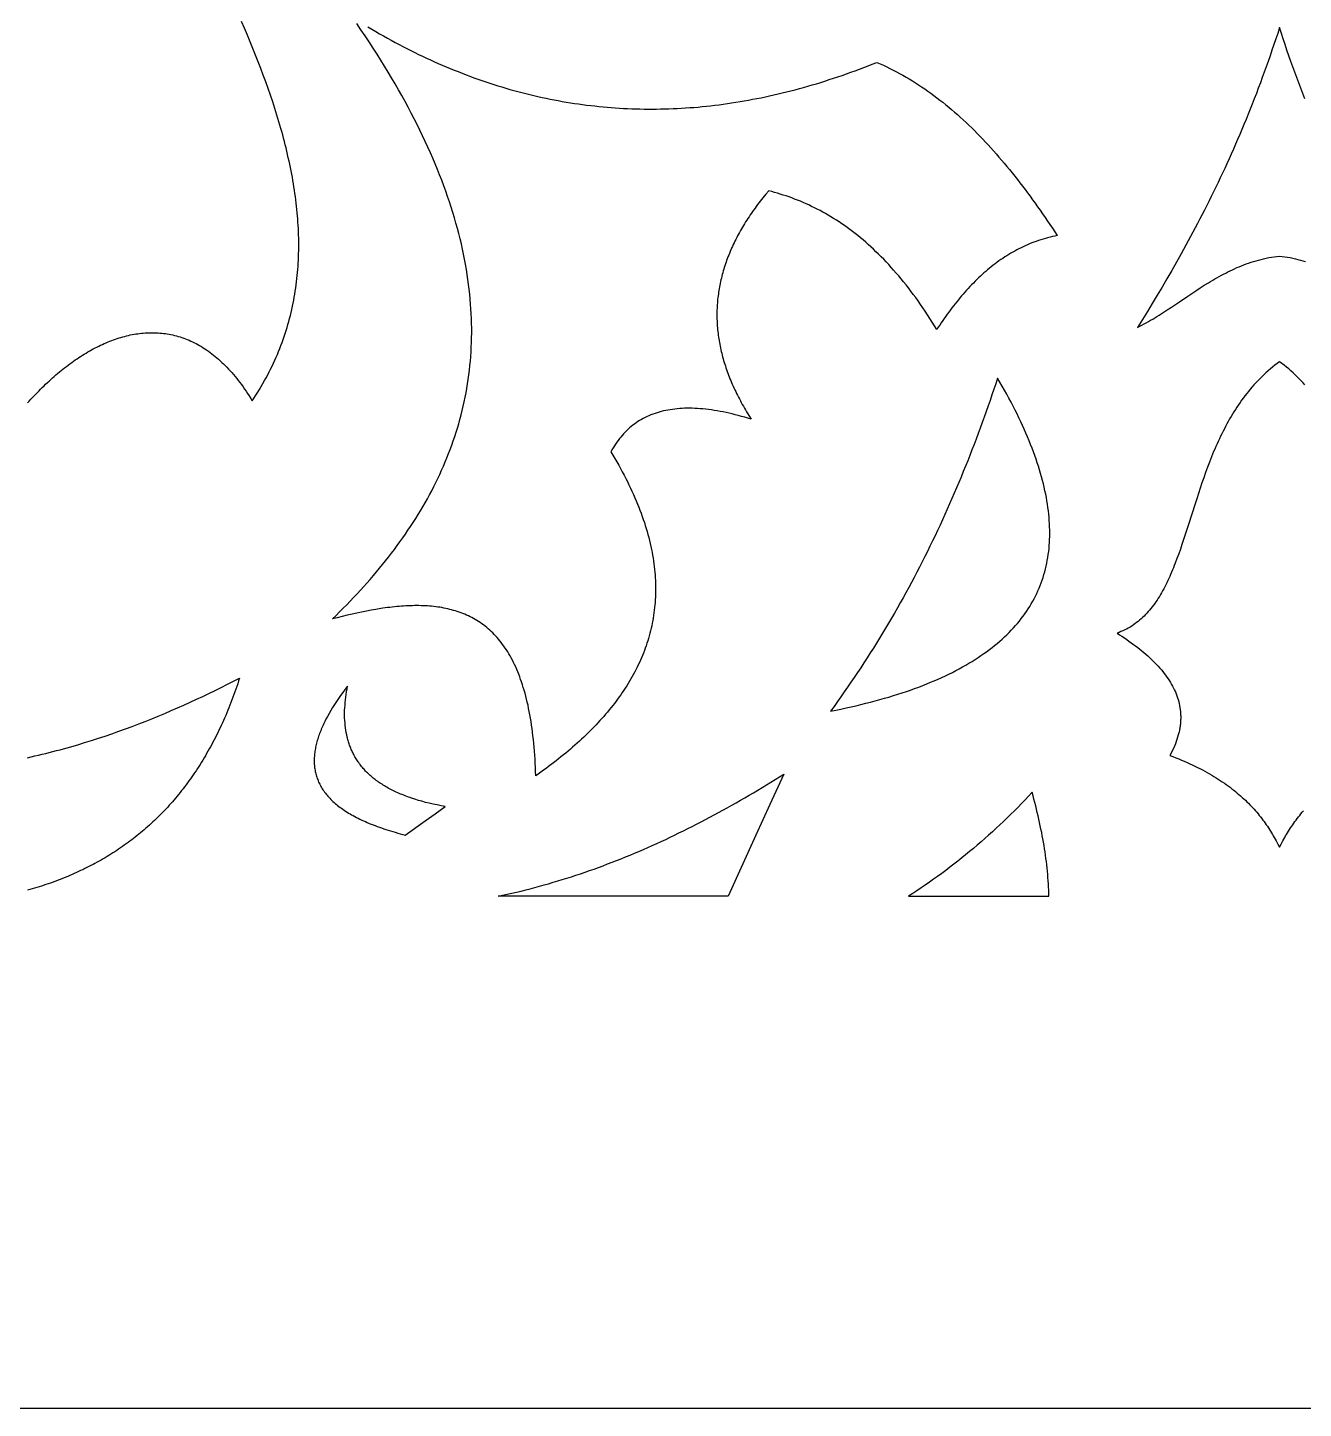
# Model space of a CAD drawing. Extents: x -4113 to -3113, y 1469 to 2469.
# Drawn here: x -3759.7 to -3610.2, y 1469.1 to 1630.8 of the extents above; entities that cross this region are included whole.
import ezdxf

# ---------------------------------------------------------------- set-up
doc = ezdxf.new("R2010")
doc.units = 0
doc.layers.add('PLAN_1', color=18, linetype='CONTINUOUS')

msp = doc.modelspace()

# ---------------------------------------------------------------- linework, layer by layer
at = {"layer": 'PLAN_1'}
for points in [[(-4113.04, 2469.07), (-3113.04, 2469.07), (-3113.04, 1469.07), (-4113.04, 1469.07)], [(-3665.64, 1550.75), (-3665.02, 1550.87), (-3664.42, 1551), (-3663.82, 1551.13), (-3663.23, 1551.26), (-3662.65, 1551.39), (-3662.08, 1551.53), (-3661.51, 1551.67), (-3660.95, 1551.81), (-3660.4, 1551.96), (-3659.86, 1552.11), (-3659.32, 1552.26), (-3658.79, 1552.41), (-3658.27, 1552.57), (-3657.76, 1552.73), (-3657.25, 1552.9), (-3656.75, 1553.06), (-3656.26, 1553.23), (-3655.78, 1553.41), (-3655.3, 1553.58), (-3654.84, 1553.76), (-3654.37, 1553.94), (-3653.92, 1554.13), (-3653.48, 1554.32), (-3653.04, 1554.51), (-3652.61, 1554.7), (-3652.18, 1554.9), (-3651.77, 1555.1), (-3651.36, 1555.3), (-3650.96, 1555.51), (-3650.56, 1555.71), (-3650.18, 1555.93), (-3649.8, 1556.14), (-3649.42, 1556.36), (-3649.06, 1556.58), (-3648.7, 1556.8), (-3648.35, 1557.03), (-3648.01, 1557.26), (-3647.67, 1557.49), (-3647.35, 1557.72), (-3647.03, 1557.96), (-3646.71, 1558.2), (-3646.41, 1558.44), (-3646.11, 1558.69), (-3645.82, 1558.94), (-3645.53, 1559.19), (-3645.25, 1559.45), (-3644.98, 1559.71), (-3644.72, 1559.97), (-3644.46, 1560.23), (-3644.22, 1560.5), (-3643.97, 1560.77), (-3643.74, 1561.04), (-3643.51, 1561.31), (-3643.29, 1561.59), (-3643.08, 1561.87), (-3642.87, 1562.16), (-3642.68, 1562.44), (-3642.48, 1562.73), (-3642.3, 1563.02), (-3642.12, 1563.32), (-3641.95, 1563.62), (-3641.79, 1563.92), (-3641.63, 1564.22), (-3641.48, 1564.53), (-3641.34, 1564.84), (-3641.21, 1565.15), (-3641.08, 1565.46), (-3640.96, 1565.78), (-3640.84, 1566.1), (-3640.73, 1566.42), (-3640.63, 1566.75), (-3640.54, 1567.08), (-3640.45, 1567.41), (-3640.37, 1567.74), (-3640.3, 1568.08), (-3640.24, 1568.42), (-3640.18, 1568.76), (-3640.13, 1569.11), (-3640.08, 1569.45), (-3640.04, 1569.8), (-3640.01, 1570.16), (-3639.99, 1570.51), (-3639.97, 1570.87), (-3639.96, 1571.23), (-3639.95, 1571.6), (-3639.96, 1571.96), (-3639.97, 1572.33), (-3639.98, 1572.71), (-3640.01, 1573.08), (-3640.03, 1573.46), (-3640.07, 1573.84), (-3640.11, 1574.22), (-3640.16, 1574.61), (-3640.22, 1575), (-3640.28, 1575.39), (-3640.35, 1575.78), (-3640.43, 1576.18), (-3640.52, 1576.58), (-3640.61, 1576.98), (-3640.7, 1577.38), (-3640.81, 1577.79), (-3640.92, 1578.2), (-3641.03, 1578.61), (-3641.16, 1579.03), (-3641.28, 1579.44), (-3641.42, 1579.86), (-3641.56, 1580.29), (-3641.71, 1580.71), (-3641.87, 1581.14), (-3642.03, 1581.57), (-3642.2, 1582.01), (-3642.38, 1582.44), (-3642.56, 1582.88), (-3642.75, 1583.32), (-3642.94, 1583.77), (-3643.15, 1584.21), (-3643.35, 1584.66), (-3643.57, 1585.11), (-3643.79, 1585.57), (-3644.02, 1586.02), (-3644.25, 1586.48), (-3644.49, 1586.94), (-3644.74, 1587.41), (-3644.99, 1587.88), (-3645.25, 1588.35), (-3645.52, 1588.82), (-3645.79, 1589.29), (-3646.07, 1589.77), (-3646.28, 1589.11), (-3646.5, 1588.46), (-3646.72, 1587.81), (-3646.94, 1587.16), (-3647.17, 1586.51), (-3647.4, 1585.86), (-3647.63, 1585.21), (-3647.86, 1584.56), (-3648.1, 1583.92), (-3648.33, 1583.27), (-3648.58, 1582.63), (-3648.82, 1581.99), (-3649.07, 1581.35), (-3649.32, 1580.71), (-3649.57, 1580.08), (-3649.82, 1579.44), (-3650.08, 1578.81), (-3650.34, 1578.17), (-3650.6, 1577.54), (-3650.87, 1576.91), (-3651.14, 1576.28), (-3651.41, 1575.66), (-3651.68, 1575.03), (-3651.96, 1574.41), (-3652.24, 1573.79), (-3652.52, 1573.17), (-3652.81, 1572.55), (-3653.1, 1571.93), (-3653.39, 1571.31), (-3653.69, 1570.7), (-3653.99, 1570.08), (-3654.29, 1569.47), (-3654.59, 1568.86), (-3654.9, 1568.25), (-3655.21, 1567.64), (-3655.52, 1567.04), (-3655.84, 1566.43), (-3656.16, 1565.83), (-3656.48, 1565.23), (-3656.81, 1564.63), (-3657.14, 1564.03), (-3657.47, 1563.44), (-3657.81, 1562.84), (-3658.14, 1562.25), (-3658.49, 1561.66), (-3658.83, 1561.07), (-3659.18, 1560.48), (-3659.53, 1559.9), (-3659.89, 1559.31), (-3660.25, 1558.73), (-3660.61, 1558.15), (-3660.98, 1557.57), (-3661.35, 1556.99), (-3661.72, 1556.41), (-3662.09, 1555.84), (-3662.47, 1555.27), (-3662.86, 1554.7), (-3663.24, 1554.13), (-3663.63, 1553.56), (-3664.03, 1553), (-3664.42, 1552.43), (-3664.82, 1551.87), (-3665.23, 1551.31)], [(-3722.22, 1553.67), (-3722.5, 1553.31), (-3722.77, 1552.95), (-3723.03, 1552.59), (-3723.28, 1552.23), (-3723.52, 1551.88), (-3723.75, 1551.52), (-3723.97, 1551.17), (-3724.18, 1550.83), (-3724.38, 1550.48), (-3724.57, 1550.14), (-3724.75, 1549.8), (-3724.84, 1549.63), (-3724.92, 1549.46), (-3725, 1549.29), (-3725.08, 1549.12), (-3725.16, 1548.96), (-3725.23, 1548.79), (-3725.3, 1548.63), (-3725.37, 1548.46), (-3725.44, 1548.3), (-3725.5, 1548.13), (-3725.56, 1547.97), (-3725.61, 1547.81), (-3725.67, 1547.65), (-3725.72, 1547.49), (-3725.77, 1547.33), (-3725.81, 1547.17), (-3725.86, 1547.01), (-3725.89, 1546.85), (-3725.93, 1546.69), (-3725.96, 1546.53), (-3725.99, 1546.38), (-3726.02, 1546.22), (-3726.05, 1546.07), (-3726.07, 1545.92), (-3726.09, 1545.76), (-3726.1, 1545.61), (-3726.11, 1545.46), (-3726.12, 1545.31), (-3726.13, 1545.16), (-3726.13, 1545.01), (-3726.13, 1544.86), (-3726.13, 1544.71), (-3726.12, 1544.56), (-3726.11, 1544.42), (-3726.09, 1544.27), (-3726.08, 1544.13), (-3726.06, 1543.98), (-3726.03, 1543.84), (-3726.01, 1543.7), (-3725.98, 1543.56), (-3725.94, 1543.42), (-3725.9, 1543.28), (-3725.86, 1543.14), (-3725.82, 1543), (-3725.77, 1542.86), (-3725.72, 1542.73), (-3725.67, 1542.59), (-3725.61, 1542.45), (-3725.55, 1542.32), (-3725.48, 1542.19), (-3725.41, 1542.05), (-3725.34, 1541.92), (-3725.26, 1541.79), (-3725.18, 1541.66), (-3725.1, 1541.53), (-3725.01, 1541.41), (-3724.92, 1541.28), (-3724.82, 1541.15), (-3724.73, 1541.03), (-3724.62, 1540.9), (-3724.52, 1540.78), (-3724.41, 1540.66), (-3724.29, 1540.54), (-3724.18, 1540.41), (-3724.05, 1540.29), (-3723.93, 1540.18), (-3723.8, 1540.06), (-3723.66, 1539.94), (-3723.53, 1539.82), (-3723.39, 1539.71), (-3723.24, 1539.6), (-3723.09, 1539.48), (-3722.94, 1539.37), (-3722.78, 1539.26), (-3722.62, 1539.15), (-3722.45, 1539.04), (-3722.28, 1538.93), (-3722.11, 1538.82), (-3721.93, 1538.72), (-3721.75, 1538.61), (-3721.56, 1538.51), (-3721.37, 1538.4), (-3721.17, 1538.3), (-3720.97, 1538.2), (-3720.77, 1538.1), (-3720.56, 1538), (-3720.35, 1537.9), (-3720.13, 1537.81), (-3719.91, 1537.71), (-3719.69, 1537.61), (-3719.46, 1537.52), (-3719.22, 1537.43), (-3718.98, 1537.34), (-3718.74, 1537.24), (-3718.49, 1537.15), (-3718.24, 1537.07), (-3717.98, 1536.98), (-3717.72, 1536.89), (-3717.45, 1536.81), (-3717.18, 1536.72), (-3716.91, 1536.64), (-3716.63, 1536.56), (-3716.34, 1536.47), (-3716.05, 1536.39), (-3715.76, 1536.32), (-3715.46, 1536.24), (-3713.12, 1537.9), (-3711.94, 1538.74), (-3710.77, 1539.58), (-3711.26, 1539.67), (-3711.73, 1539.76), (-3712.19, 1539.86), (-3712.64, 1539.96), (-3713.07, 1540.07), (-3713.5, 1540.19), (-3713.91, 1540.3), (-3714.32, 1540.43), (-3714.71, 1540.55), (-3714.9, 1540.62), (-3715.09, 1540.69), (-3715.28, 1540.76), (-3715.46, 1540.82), (-3715.64, 1540.9), (-3715.82, 1540.97), (-3716, 1541.04), (-3716.17, 1541.11), (-3716.34, 1541.19), (-3716.51, 1541.26), (-3716.67, 1541.34), (-3716.83, 1541.42), (-3716.99, 1541.5), (-3717.15, 1541.58), (-3717.31, 1541.66), (-3717.46, 1541.74), (-3717.61, 1541.83), (-3717.76, 1541.91), (-3717.9, 1542), (-3718.04, 1542.09), (-3718.18, 1542.18), (-3718.32, 1542.26), (-3718.46, 1542.36), (-3718.59, 1542.45), (-3718.72, 1542.54), (-3718.85, 1542.63), (-3718.97, 1542.73), (-3719.09, 1542.82), (-3719.22, 1542.92), (-3719.33, 1543.02), (-3719.45, 1543.12), (-3719.56, 1543.22), (-3719.67, 1543.32), (-3719.78, 1543.42), (-3719.89, 1543.52), (-3719.99, 1543.62), (-3720.1, 1543.73), (-3720.19, 1543.84), (-3720.29, 1543.94), (-3720.39, 1544.05), (-3720.48, 1544.16), (-3720.57, 1544.27), (-3720.66, 1544.38), (-3720.75, 1544.49), (-3720.83, 1544.6), (-3720.91, 1544.72), (-3720.99, 1544.83), (-3721.07, 1544.95), (-3721.14, 1545.06), (-3721.22, 1545.18), (-3721.29, 1545.3), (-3721.36, 1545.42), (-3721.43, 1545.54), (-3721.49, 1545.66), (-3721.55, 1545.78), (-3721.61, 1545.9), (-3721.67, 1546.02), (-3721.73, 1546.15), (-3721.79, 1546.27), (-3721.84, 1546.4), (-3721.89, 1546.53), (-3721.94, 1546.65), (-3721.99, 1546.78), (-3722.03, 1546.91), (-3722.07, 1547.04), (-3722.11, 1547.17), (-3722.15, 1547.3), (-3722.19, 1547.44), (-3722.23, 1547.57), (-3722.26, 1547.7), (-3722.32, 1547.97), (-3722.38, 1548.25), (-3722.42, 1548.53), (-3722.46, 1548.81), (-3722.5, 1549.09), (-3722.52, 1549.38), (-3722.54, 1549.66), (-3722.56, 1549.96), (-3722.56, 1550.25), (-3722.56, 1550.55), (-3722.56, 1550.85), (-3722.54, 1551.15), (-3722.52, 1551.46), (-3722.5, 1551.77), (-3722.47, 1552.08), (-3722.43, 1552.39), (-3722.39, 1552.71), (-3722.34, 1553.03), (-3722.28, 1553.35)], [(-3704.59, 1529.07), (-3704.05, 1529.18), (-3703.51, 1529.3), (-3702.97, 1529.43), (-3702.43, 1529.55), (-3701.89, 1529.68), (-3701.35, 1529.81), (-3700.81, 1529.95), (-3700.27, 1530.09), (-3699.74, 1530.24), (-3699.2, 1530.39), (-3698.67, 1530.54), (-3698.13, 1530.7), (-3697.6, 1530.86), (-3697.06, 1531.02), (-3696.53, 1531.19), (-3696, 1531.36), (-3695.47, 1531.53), (-3694.93, 1531.71), (-3694.4, 1531.89), (-3693.87, 1532.07), (-3693.34, 1532.26), (-3692.82, 1532.45), (-3692.29, 1532.65), (-3691.76, 1532.85), (-3691.23, 1533.05), (-3690.71, 1533.25), (-3690.18, 1533.46), (-3689.66, 1533.68), (-3689.13, 1533.89), (-3688.61, 1534.11), (-3688.08, 1534.33), (-3687.56, 1534.56), (-3687.04, 1534.79), (-3686.52, 1535.02), (-3686, 1535.25), (-3685.48, 1535.49), (-3684.95, 1535.73), (-3684.44, 1535.98), (-3683.92, 1536.23), (-3683.4, 1536.48), (-3682.88, 1536.73), (-3682.36, 1536.99), (-3681.84, 1537.25), (-3681.33, 1537.51), (-3680.81, 1537.78), (-3680.3, 1538.05), (-3679.78, 1538.32), (-3679.27, 1538.6), (-3678.75, 1538.87), (-3678.24, 1539.16), (-3677.73, 1539.44), (-3677.21, 1539.73), (-3676.7, 1540.02), (-3676.19, 1540.31), (-3675.68, 1540.61), (-3675.17, 1540.9), (-3674.66, 1541.2), (-3674.15, 1541.51), (-3673.64, 1541.82), (-3673.13, 1542.13), (-3672.62, 1542.44), (-3672.11, 1542.75), (-3671.61, 1543.07), (-3671.1, 1543.39), (-3672.74, 1539.81), (-3674.37, 1536.24), (-3677.64, 1529.07)], [(-3640.05, 1529.07), (-3640.06, 1529.43), (-3640.07, 1529.8), (-3640.09, 1530.16), (-3640.11, 1530.53), (-3640.14, 1530.89), (-3640.16, 1531.26), (-3640.19, 1531.63), (-3640.23, 1532), (-3640.27, 1532.38), (-3640.31, 1532.75), (-3640.35, 1533.13), (-3640.4, 1533.5), (-3640.45, 1533.88), (-3640.51, 1534.26), (-3640.56, 1534.64), (-3640.62, 1535.02), (-3640.69, 1535.4), (-3640.76, 1535.78), (-3640.83, 1536.16), (-3640.9, 1536.55), (-3640.98, 1536.94), (-3641.06, 1537.32), (-3641.14, 1537.71), (-3641.23, 1538.1), (-3641.32, 1538.49), (-3641.41, 1538.88), (-3641.5, 1539.27), (-3641.6, 1539.67), (-3641.7, 1540.06), (-3641.8, 1540.46), (-3641.91, 1540.85), (-3642.02, 1541.25), (-3642.43, 1540.81), (-3642.84, 1540.37), (-3643.25, 1539.94), (-3643.67, 1539.52), (-3644.09, 1539.09), (-3644.52, 1538.67), (-3644.94, 1538.25), (-3645.37, 1537.84), (-3645.8, 1537.43), (-3646.24, 1537.03), (-3646.68, 1536.63), (-3647.12, 1536.23), (-3647.56, 1535.83), (-3648, 1535.44), (-3648.45, 1535.06), (-3648.9, 1534.68), (-3649.36, 1534.3), (-3649.81, 1533.92), (-3650.27, 1533.55), (-3650.74, 1533.18), (-3651.2, 1532.82), (-3651.67, 1532.46), (-3652.14, 1532.1), (-3652.61, 1531.75), (-3653.09, 1531.4), (-3653.57, 1531.06), (-3654.05, 1530.72), (-3654.53, 1530.38), (-3655.02, 1530.05), (-3655.51, 1529.72), (-3656, 1529.39), (-3656.5, 1529.07)]]:
    msp.add_lwpolyline(points, close=True, dxfattribs=at)
for points in [[(-3759.7, 1586.87), (-3759.52, 1587.08), (-3759.33, 1587.29), (-3759.14, 1587.49), (-3758.95, 1587.7), (-3758.76, 1587.9), (-3758.56, 1588.1), (-3758.37, 1588.29), (-3758.18, 1588.49), (-3757.98, 1588.68), (-3757.78, 1588.87), (-3757.59, 1589.06), (-3757.39, 1589.25), (-3757.19, 1589.43), (-3756.99, 1589.61), (-3756.79, 1589.79), (-3756.59, 1589.97), (-3756.39, 1590.15), (-3756.19, 1590.32), (-3755.98, 1590.49), (-3755.78, 1590.65), (-3755.57, 1590.82), (-3755.37, 1590.98), (-3755.16, 1591.14), (-3754.96, 1591.3), (-3754.75, 1591.45), (-3754.54, 1591.6), (-3754.33, 1591.75), (-3754.12, 1591.9), (-3753.91, 1592.04), (-3753.7, 1592.18), (-3753.49, 1592.31), (-3753.28, 1592.45), (-3753.07, 1592.58), (-3752.86, 1592.71), (-3752.65, 1592.83), (-3752.43, 1592.96), (-3752.22, 1593.08), (-3752.01, 1593.19), (-3751.79, 1593.3), (-3751.58, 1593.41), (-3751.36, 1593.52), (-3751.15, 1593.62), (-3750.93, 1593.72), (-3750.72, 1593.82), (-3750.5, 1593.91), (-3750.28, 1594), (-3750.07, 1594.09), (-3749.85, 1594.17), (-3749.63, 1594.25), (-3749.42, 1594.33), (-3749.2, 1594.4), (-3748.98, 1594.47), (-3748.77, 1594.54), (-3748.55, 1594.6), (-3748.33, 1594.66), (-3748.11, 1594.72), (-3747.89, 1594.77), (-3747.68, 1594.82), (-3747.46, 1594.86), (-3747.24, 1594.9), (-3747.02, 1594.94), (-3746.81, 1594.97), (-3746.59, 1595), (-3746.37, 1595.02), (-3746.15, 1595.04), (-3745.94, 1595.06), (-3745.72, 1595.07), (-3745.5, 1595.08), (-3745.28, 1595.09), (-3745.07, 1595.09), (-3744.85, 1595.08), (-3744.63, 1595.08), (-3744.42, 1595.07), (-3744.2, 1595.05), (-3743.99, 1595.03), (-3743.77, 1595.01), (-3743.56, 1594.98), (-3743.34, 1594.94), (-3743.13, 1594.91), (-3742.91, 1594.87), (-3742.7, 1594.82), (-3742.48, 1594.77), (-3742.27, 1594.71), (-3742.06, 1594.65), (-3741.85, 1594.59), (-3741.64, 1594.52), (-3741.42, 1594.45), (-3741.21, 1594.37), (-3741, 1594.29), (-3740.79, 1594.2), (-3740.58, 1594.11), (-3740.38, 1594.01), (-3740.17, 1593.91), (-3739.96, 1593.81), (-3739.75, 1593.69), (-3739.55, 1593.58), (-3739.34, 1593.46), (-3739.14, 1593.33), (-3738.93, 1593.2), (-3738.73, 1593.07), (-3738.53, 1592.92), (-3738.33, 1592.78), (-3738.13, 1592.63), (-3737.93, 1592.47), (-3737.73, 1592.31), (-3737.53, 1592.14), (-3737.33, 1591.97), (-3737.13, 1591.8), (-3736.94, 1591.61), (-3736.74, 1591.43), (-3736.55, 1591.23), (-3736.35, 1591.04), (-3736.16, 1590.83), (-3735.97, 1590.62), (-3735.78, 1590.41), (-3735.59, 1590.19), (-3735.4, 1589.96), (-3735.21, 1589.73), (-3735.03, 1589.5), (-3734.84, 1589.25), (-3734.66, 1589.01), (-3734.47, 1588.75), (-3734.29, 1588.49), (-3734.11, 1588.23), (-3733.93, 1587.96), (-3733.75, 1587.68), (-3733.57, 1587.4), (-3733.4, 1587.11), (-3733.17, 1587.44), (-3732.96, 1587.78), (-3732.75, 1588.12), (-3732.54, 1588.45), (-3732.34, 1588.79), (-3732.14, 1589.13), (-3731.95, 1589.47), (-3731.76, 1589.81), (-3731.58, 1590.15), (-3731.4, 1590.49), (-3731.23, 1590.83), (-3731.06, 1591.17), (-3730.9, 1591.52), (-3730.74, 1591.86), (-3730.59, 1592.21), (-3730.44, 1592.55), (-3730.3, 1592.9), (-3730.16, 1593.25), (-3730.02, 1593.59), (-3729.89, 1593.94), (-3729.76, 1594.29), (-3729.64, 1594.64), (-3729.53, 1594.99), (-3729.41, 1595.34), (-3729.31, 1595.7), (-3729.2, 1596.05), (-3729.1, 1596.4), (-3729.01, 1596.76), (-3728.92, 1597.11), (-3728.83, 1597.47), (-3728.75, 1597.82), (-3728.67, 1598.18), (-3728.59, 1598.54), (-3728.52, 1598.89), (-3728.46, 1599.25), (-3728.4, 1599.61), (-3728.34, 1599.97), (-3728.29, 1600.33), (-3728.24, 1600.69), (-3728.19, 1601.05), (-3728.15, 1601.42), (-3728.11, 1601.78), (-3728.08, 1602.14), (-3728.05, 1602.51), (-3728.02, 1602.87), (-3728, 1603.24), (-3727.98, 1603.6), (-3727.96, 1603.97), (-3727.95, 1604.34), (-3727.94, 1604.7), (-3727.94, 1605.07), (-3727.94, 1605.44), (-3727.94, 1605.81), (-3727.94, 1606.18), (-3727.95, 1606.55), (-3727.97, 1606.92), (-3727.98, 1607.29), (-3728, 1607.66), (-3728.03, 1608.03), (-3728.05, 1608.41), (-3728.08, 1608.78), (-3728.12, 1609.15), (-3728.15, 1609.53), (-3728.19, 1609.9), (-3728.24, 1610.28), (-3728.28, 1610.65), (-3728.33, 1611.03), (-3728.38, 1611.41), (-3728.44, 1611.78), (-3728.5, 1612.16), (-3728.56, 1612.54), (-3728.62, 1612.92), (-3728.69, 1613.3), (-3728.76, 1613.68), (-3728.84, 1614.06), (-3728.91, 1614.44), (-3728.99, 1614.82), (-3729.07, 1615.2), (-3729.16, 1615.58), (-3729.24, 1615.96), (-3729.33, 1616.34), (-3729.43, 1616.73), (-3729.52, 1617.11), (-3729.62, 1617.49), (-3729.72, 1617.88), (-3729.82, 1618.26), (-3729.93, 1618.65), (-3730.04, 1619.03), (-3730.15, 1619.42), (-3730.26, 1619.81), (-3730.38, 1620.19), (-3730.5, 1620.58), (-3730.62, 1620.97), (-3730.74, 1621.35), (-3730.86, 1621.74), (-3730.99, 1622.13), (-3731.25, 1622.91), (-3731.52, 1623.69), (-3731.8, 1624.47), (-3732.09, 1625.25), (-3732.38, 1626.03), (-3732.68, 1626.81), (-3732.99, 1627.6), (-3733.31, 1628.38), (-3733.63, 1629.17), (-3733.96, 1629.96), (-3734.3, 1630.75), (-3734.64, 1631.54)], [(-3719.83, 1630.91), (-3719.38, 1630.64), (-3718.92, 1630.37), (-3718.47, 1630.11), (-3718.01, 1629.85), (-3717.56, 1629.6), (-3717.1, 1629.35), (-3716.64, 1629.1), (-3716.18, 1628.86), (-3715.73, 1628.62), (-3715.27, 1628.38), (-3714.81, 1628.15), (-3714.35, 1627.92), (-3713.89, 1627.7), (-3713.43, 1627.48), (-3712.97, 1627.26), (-3712.51, 1627.05), (-3712.05, 1626.84), (-3711.59, 1626.63), (-3711.12, 1626.43), (-3710.66, 1626.24), (-3710.2, 1626.04), (-3709.74, 1625.85), (-3709.27, 1625.67), (-3708.81, 1625.49), (-3708.34, 1625.31), (-3707.88, 1625.13), (-3707.41, 1624.96), (-3706.95, 1624.8), (-3706.48, 1624.63), (-3706.01, 1624.48), (-3705.55, 1624.32), (-3705.08, 1624.17), (-3704.61, 1624.02), (-3704.14, 1623.88), (-3703.67, 1623.74), (-3703.2, 1623.6), (-3702.73, 1623.47), (-3702.26, 1623.35), (-3701.79, 1623.22), (-3701.32, 1623.1), (-3700.85, 1622.99), (-3700.38, 1622.87), (-3699.91, 1622.76), (-3699.43, 1622.66), (-3698.96, 1622.56), (-3698.49, 1622.46), (-3698.01, 1622.37), (-3697.54, 1622.28), (-3697.06, 1622.19), (-3696.59, 1622.11), (-3696.11, 1622.03), (-3695.64, 1621.96), (-3695.16, 1621.89), (-3694.68, 1621.82), (-3694.21, 1621.76), (-3693.73, 1621.7), (-3693.25, 1621.65), (-3692.77, 1621.6), (-3692.29, 1621.55), (-3691.81, 1621.51), (-3691.33, 1621.47), (-3690.85, 1621.43), (-3690.37, 1621.4), (-3689.89, 1621.37), (-3689.41, 1621.35), (-3688.93, 1621.33), (-3688.44, 1621.31), (-3687.96, 1621.3), (-3687.48, 1621.29), (-3686.99, 1621.29), (-3686.51, 1621.29), (-3686.02, 1621.29), (-3685.54, 1621.3), (-3685.05, 1621.31), (-3684.57, 1621.32), (-3684.08, 1621.34), (-3683.59, 1621.37), (-3683.11, 1621.39), (-3682.62, 1621.42), (-3682.13, 1621.46), (-3681.64, 1621.49), (-3681.15, 1621.53), (-3680.67, 1621.58), (-3680.18, 1621.63), (-3679.68, 1621.68), (-3679.19, 1621.74), (-3678.7, 1621.8), (-3678.21, 1621.87), (-3677.72, 1621.93), (-3677.23, 1622.01), (-3676.73, 1622.08), (-3676.24, 1622.16), (-3675.75, 1622.25), (-3675.25, 1622.34), (-3674.76, 1622.43), (-3674.26, 1622.52), (-3673.77, 1622.62), (-3673.27, 1622.72), (-3672.78, 1622.83), (-3672.28, 1622.94), (-3671.78, 1623.06), (-3671.29, 1623.18), (-3670.79, 1623.3), (-3670.29, 1623.43), (-3669.79, 1623.56), (-3669.29, 1623.69), (-3668.79, 1623.83), (-3668.29, 1623.97), (-3667.79, 1624.11), (-3667.29, 1624.26), (-3666.79, 1624.42), (-3666.29, 1624.57), (-3665.78, 1624.74), (-3665.28, 1624.9), (-3664.78, 1625.07), (-3664.27, 1625.24), (-3663.77, 1625.42), (-3663.27, 1625.6), (-3662.76, 1625.78), (-3662.26, 1625.97), (-3661.75, 1626.16), (-3661.24, 1626.36), (-3660.74, 1626.56), (-3660.23, 1626.76), (-3659.84, 1626.59), (-3659.45, 1626.42), (-3659.06, 1626.24), (-3658.68, 1626.05), (-3658.3, 1625.86), (-3657.92, 1625.66), (-3657.54, 1625.46), (-3657.16, 1625.25), (-3656.79, 1625.04), (-3656.42, 1624.82), (-3656.05, 1624.6), (-3655.68, 1624.37), (-3655.32, 1624.13), (-3654.96, 1623.9), (-3654.6, 1623.65), (-3654.24, 1623.4), (-3653.88, 1623.15), (-3653.53, 1622.89), (-3653.18, 1622.62), (-3652.83, 1622.35), (-3652.48, 1622.08), (-3652.13, 1621.8), (-3651.79, 1621.52), (-3651.45, 1621.23), (-3651.11, 1620.94), (-3650.77, 1620.64), (-3650.43, 1620.34), (-3650.1, 1620.03), (-3649.76, 1619.72), (-3649.43, 1619.4), (-3649.1, 1619.09), (-3648.78, 1618.76), (-3648.45, 1618.43), (-3648.13, 1618.1), (-3647.8, 1617.77), (-3647.48, 1617.43), (-3647.16, 1617.08), (-3646.85, 1616.73), (-3646.53, 1616.38), (-3646.22, 1616.03), (-3645.9, 1615.67), (-3645.59, 1615.3), (-3645.28, 1614.94), (-3644.97, 1614.56), (-3644.67, 1614.19), (-3644.36, 1613.81), (-3644.06, 1613.43), (-3643.75, 1613.05), (-3643.45, 1612.66), (-3643.15, 1612.27), (-3642.85, 1611.87), (-3642.56, 1611.47), (-3642.26, 1611.07), (-3641.97, 1610.67), (-3641.67, 1610.26), (-3641.38, 1609.85), (-3641.09, 1609.43), (-3640.8, 1609.02), (-3640.51, 1608.6), (-3640.22, 1608.17), (-3639.94, 1607.75), (-3639.65, 1607.32), (-3639.37, 1606.89), (-3639.09, 1606.46), (-3639.37, 1606.4), (-3639.65, 1606.34), (-3639.92, 1606.28), (-3640.2, 1606.21), (-3640.47, 1606.13), (-3640.74, 1606.05), (-3641.01, 1605.97), (-3641.27, 1605.88), (-3641.53, 1605.79), (-3641.8, 1605.7), (-3642.05, 1605.6), (-3642.31, 1605.5), (-3642.56, 1605.39), (-3642.82, 1605.28), (-3643.07, 1605.16), (-3643.32, 1605.04), (-3643.56, 1604.92), (-3643.81, 1604.79), (-3644.05, 1604.66), (-3644.29, 1604.53), (-3644.53, 1604.39), (-3644.76, 1604.25), (-3645, 1604.1), (-3645.23, 1603.96), (-3645.46, 1603.8), (-3645.69, 1603.65), (-3645.91, 1603.49), (-3646.14, 1603.32), (-3646.36, 1603.16), (-3646.58, 1602.99), (-3646.8, 1602.81), (-3647.02, 1602.64), (-3647.24, 1602.46), (-3647.45, 1602.27), (-3647.66, 1602.09), (-3647.87, 1601.9), (-3648.08, 1601.71), (-3648.29, 1601.51), (-3648.5, 1601.31), (-3648.7, 1601.11), (-3648.9, 1600.91), (-3649.11, 1600.7), (-3649.31, 1600.49), (-3649.5, 1600.27), (-3649.7, 1600.06), (-3649.9, 1599.84), (-3650.09, 1599.62), (-3650.28, 1599.39), (-3650.47, 1599.16), (-3650.66, 1598.94), (-3650.85, 1598.7), (-3651.04, 1598.47), (-3651.23, 1598.23), (-3651.41, 1597.99), (-3651.59, 1597.75), (-3651.78, 1597.5), (-3651.96, 1597.26), (-3652.14, 1597.01), (-3652.31, 1596.75), (-3652.49, 1596.5), (-3652.67, 1596.24), (-3652.84, 1595.99), (-3653.02, 1595.72), (-3653.19, 1595.46), (-3653.46, 1595.9), (-3653.73, 1596.34), (-3654, 1596.77), (-3654.27, 1597.19), (-3654.55, 1597.6), (-3654.82, 1598.01), (-3655.1, 1598.41), (-3655.38, 1598.81), (-3655.66, 1599.2), (-3655.94, 1599.58), (-3656.22, 1599.96), (-3656.51, 1600.33), (-3656.79, 1600.69), (-3657.08, 1601.05), (-3657.37, 1601.4), (-3657.65, 1601.75), (-3657.94, 1602.08), (-3658.24, 1602.42), (-3658.53, 1602.74), (-3658.82, 1603.07), (-3659.12, 1603.38), (-3659.41, 1603.69), (-3659.71, 1603.99), (-3660.01, 1604.29), (-3660.31, 1604.58), (-3660.61, 1604.87), (-3660.91, 1605.15), (-3661.22, 1605.42), (-3661.52, 1605.69), (-3661.83, 1605.95), (-3662.13, 1606.21), (-3662.44, 1606.46), (-3662.75, 1606.7), (-3663.06, 1606.94), (-3663.37, 1607.18), (-3663.69, 1607.41), (-3664, 1607.63), (-3664.32, 1607.85), (-3664.63, 1608.06), (-3664.95, 1608.27), (-3665.27, 1608.47), (-3665.59, 1608.66), (-3665.91, 1608.86), (-3666.23, 1609.04), (-3666.55, 1609.22), (-3666.87, 1609.4), (-3667.2, 1609.57), (-3667.53, 1609.73), (-3667.85, 1609.89), (-3668.18, 1610.05), (-3668.51, 1610.2), (-3668.84, 1610.34), (-3669.17, 1610.48), (-3669.5, 1610.62), (-3669.84, 1610.75), (-3670.17, 1610.88), (-3670.5, 1611), (-3670.84, 1611.11), (-3671.18, 1611.22), (-3671.52, 1611.33), (-3671.85, 1611.43), (-3672.19, 1611.53), (-3672.53, 1611.62), (-3672.88, 1611.71), (-3673.22, 1611.31), (-3673.55, 1610.9), (-3673.87, 1610.5), (-3674.02, 1610.3), (-3674.18, 1610.1), (-3674.33, 1609.89), (-3674.48, 1609.69), (-3674.62, 1609.49), (-3674.77, 1609.29), (-3674.91, 1609.08), (-3675.05, 1608.88), (-3675.18, 1608.68), (-3675.32, 1608.47), (-3675.45, 1608.27), (-3675.58, 1608.07), (-3675.71, 1607.86), (-3675.83, 1607.66), (-3675.95, 1607.45), (-3676.07, 1607.25), (-3676.19, 1607.05), (-3676.3, 1606.84), (-3676.42, 1606.64), (-3676.53, 1606.43), (-3676.63, 1606.23), (-3676.74, 1606.02), (-3676.84, 1605.82), (-3676.94, 1605.61), (-3677.04, 1605.41), (-3677.13, 1605.2), (-3677.23, 1605), (-3677.32, 1604.79), (-3677.41, 1604.59), (-3677.49, 1604.38), (-3677.57, 1604.18), (-3677.65, 1603.97), (-3677.73, 1603.76), (-3677.81, 1603.56), (-3677.88, 1603.35), (-3677.95, 1603.15), (-3678.02, 1602.94), (-3678.09, 1602.73), (-3678.15, 1602.53), (-3678.21, 1602.32), (-3678.27, 1602.11), (-3678.33, 1601.91), (-3678.38, 1601.7), (-3678.43, 1601.49), (-3678.48, 1601.28), (-3678.53, 1601.08), (-3678.57, 1600.87), (-3678.61, 1600.66), (-3678.65, 1600.45), (-3678.69, 1600.24), (-3678.72, 1600.04), (-3678.75, 1599.83), (-3678.78, 1599.62), (-3678.81, 1599.41), (-3678.83, 1599.2), (-3678.86, 1598.99), (-3678.88, 1598.78), (-3678.89, 1598.58), (-3678.91, 1598.37), (-3678.92, 1598.16), (-3678.93, 1597.95), (-3678.94, 1597.74), (-3678.94, 1597.53), (-3678.95, 1597.32), (-3678.95, 1597.11), (-3678.94, 1596.9), (-3678.94, 1596.69), (-3678.93, 1596.48), (-3678.92, 1596.27), (-3678.91, 1596.06), (-3678.9, 1595.85), (-3678.88, 1595.64), (-3678.86, 1595.43), (-3678.84, 1595.22), (-3678.81, 1595), (-3678.79, 1594.79), (-3678.76, 1594.58), (-3678.73, 1594.37), (-3678.69, 1594.16), (-3678.66, 1593.95), (-3678.62, 1593.74), (-3678.58, 1593.52), (-3678.53, 1593.31), (-3678.49, 1593.1), (-3678.44, 1592.89), (-3678.39, 1592.68), (-3678.33, 1592.46), (-3678.28, 1592.25), (-3678.22, 1592.04), (-3678.16, 1591.83), (-3678.09, 1591.61), (-3678.03, 1591.4), (-3677.96, 1591.19), (-3677.89, 1590.97), (-3677.82, 1590.76), (-3677.74, 1590.55), (-3677.66, 1590.33), (-3677.58, 1590.12), (-3677.5, 1589.9), (-3677.42, 1589.69), (-3677.33, 1589.48), (-3677.24, 1589.26), (-3677.15, 1589.05), (-3677.05, 1588.83), (-3676.95, 1588.62), (-3676.85, 1588.4), (-3676.75, 1588.19), (-3676.65, 1587.97), (-3676.54, 1587.76), (-3676.43, 1587.54), (-3676.32, 1587.33), (-3676.2, 1587.11), (-3676.09, 1586.9), (-3675.97, 1586.68), (-3675.85, 1586.47), (-3675.72, 1586.25), (-3675.6, 1586.04), (-3675.47, 1585.82), (-3675.34, 1585.6), (-3675.2, 1585.39), (-3674.93, 1584.95), (-3675.31, 1585.07), (-3675.69, 1585.18), (-3676.07, 1585.29), (-3676.44, 1585.39), (-3676.8, 1585.48), (-3677.17, 1585.57), (-3677.53, 1585.66), (-3677.88, 1585.73), (-3678.23, 1585.81), (-3678.58, 1585.87), (-3678.92, 1585.93), (-3679.26, 1585.99), (-3679.6, 1586.04), (-3679.93, 1586.08), (-3680.26, 1586.12), (-3680.58, 1586.16), (-3680.9, 1586.18), (-3681.22, 1586.2), (-3681.53, 1586.22), (-3681.83, 1586.23), (-3682.14, 1586.24), (-3682.44, 1586.23), (-3682.73, 1586.23), (-3683.02, 1586.22), (-3683.31, 1586.2), (-3683.59, 1586.18), (-3683.87, 1586.15), (-3684.15, 1586.11), (-3684.42, 1586.07), (-3684.68, 1586.03), (-3684.95, 1585.98), (-3685.21, 1585.92), (-3685.46, 1585.86), (-3685.71, 1585.79), (-3685.96, 1585.71), (-3686.2, 1585.63), (-3686.44, 1585.55), (-3686.68, 1585.46), (-3686.91, 1585.36), (-3687.13, 1585.26), (-3687.36, 1585.15), (-3687.57, 1585.04), (-3687.79, 1584.92), (-3688, 1584.8), (-3688.21, 1584.67), (-3688.41, 1584.53), (-3688.61, 1584.39), (-3688.8, 1584.25), (-3688.99, 1584.09), (-3689.18, 1583.94), (-3689.36, 1583.77), (-3689.54, 1583.6), (-3689.71, 1583.43), (-3689.88, 1583.25), (-3690.05, 1583.06), (-3690.21, 1582.87), (-3690.37, 1582.68), (-3690.53, 1582.47), (-3690.68, 1582.27), (-3690.82, 1582.05), (-3690.96, 1581.83), (-3691.1, 1581.61), (-3691.24, 1581.38), (-3691.37, 1581.14), (-3691.13, 1580.75), (-3690.9, 1580.35), (-3690.67, 1579.96), (-3690.45, 1579.57), (-3690.24, 1579.18), (-3690.03, 1578.79), (-3689.82, 1578.41), (-3689.63, 1578.02), (-3689.44, 1577.64), (-3689.25, 1577.26), (-3689.07, 1576.88), (-3688.9, 1576.51), (-3688.73, 1576.13), (-3688.56, 1575.76), (-3688.41, 1575.39), (-3688.25, 1575.02), (-3688.11, 1574.66), (-3687.97, 1574.29), (-3687.83, 1573.93), (-3687.7, 1573.57), (-3687.57, 1573.21), (-3687.45, 1572.85), (-3687.34, 1572.49), (-3687.23, 1572.14), (-3687.13, 1571.78), (-3687.03, 1571.43), (-3686.94, 1571.08), (-3686.85, 1570.74), (-3686.77, 1570.39), (-3686.69, 1570.04), (-3686.62, 1569.7), (-3686.55, 1569.36), (-3686.49, 1569.02), (-3686.43, 1568.68), (-3686.38, 1568.35), (-3686.33, 1568.01), (-3686.29, 1567.68), (-3686.25, 1567.35), (-3686.22, 1567.02), (-3686.19, 1566.69), (-3686.17, 1566.37), (-3686.16, 1566.04), (-3686.14, 1565.72), (-3686.14, 1565.4), (-3686.13, 1565.08), (-3686.13, 1564.76), (-3686.14, 1564.44), (-3686.15, 1564.13), (-3686.17, 1563.81), (-3686.19, 1563.5), (-3686.22, 1563.19), (-3686.25, 1562.88), (-3686.28, 1562.57), (-3686.32, 1562.27), (-3686.36, 1561.96), (-3686.41, 1561.66), (-3686.47, 1561.36), (-3686.52, 1561.05), (-3686.59, 1560.76), (-3686.65, 1560.46), (-3686.72, 1560.16), (-3686.8, 1559.87), (-3686.88, 1559.57), (-3686.96, 1559.28), (-3687.05, 1558.99), (-3687.14, 1558.7), (-3687.24, 1558.42), (-3687.34, 1558.13), (-3687.44, 1557.84), (-3687.55, 1557.56), (-3687.67, 1557.28), (-3687.78, 1557), (-3687.91, 1556.72), (-3688.03, 1556.44), (-3688.16, 1556.16), (-3688.3, 1555.89), (-3688.43, 1555.61), (-3688.57, 1555.34), (-3688.72, 1555.07), (-3688.87, 1554.8), (-3689.02, 1554.53), (-3689.18, 1554.26), (-3689.34, 1553.99), (-3689.51, 1553.73), (-3689.68, 1553.46), (-3689.85, 1553.2), (-3690.03, 1552.94), (-3690.21, 1552.68), (-3690.39, 1552.42), (-3690.58, 1552.16), (-3690.77, 1551.91), (-3690.96, 1551.65), (-3691.16, 1551.4), (-3691.36, 1551.14), (-3691.57, 1550.89), (-3691.78, 1550.64), (-3691.99, 1550.39), (-3692.21, 1550.14), (-3692.43, 1549.89), (-3692.65, 1549.65), (-3692.88, 1549.4), (-3693.11, 1549.16), (-3693.34, 1548.91), (-3693.57, 1548.67), (-3693.81, 1548.43), (-3694.06, 1548.19), (-3694.3, 1547.95), (-3694.55, 1547.71), (-3694.81, 1547.48), (-3695.06, 1547.24), (-3695.32, 1547.01), (-3695.58, 1546.77), (-3695.85, 1546.54), (-3696.12, 1546.31), (-3696.39, 1546.08), (-3696.66, 1545.85), (-3696.94, 1545.62), (-3697.22, 1545.39), (-3697.5, 1545.16), (-3697.79, 1544.94), (-3698.08, 1544.71), (-3698.37, 1544.49), (-3698.66, 1544.26), (-3698.96, 1544.04), (-3699.26, 1543.82), (-3699.56, 1543.6), (-3699.87, 1543.38), (-3700.18, 1543.16), (-3700.19, 1543.67), (-3700.21, 1544.16), (-3700.24, 1544.65), (-3700.26, 1545.14), (-3700.29, 1545.61), (-3700.33, 1546.07), (-3700.36, 1546.53), (-3700.4, 1546.98), (-3700.45, 1547.43), (-3700.5, 1547.86), (-3700.55, 1548.29), (-3700.6, 1548.71), (-3700.66, 1549.12), (-3700.72, 1549.53), (-3700.79, 1549.93), (-3700.86, 1550.32), (-3700.93, 1550.7), (-3701.01, 1551.08), (-3701.08, 1551.45), (-3701.17, 1551.82), (-3701.25, 1552.17), (-3701.34, 1552.52), (-3701.43, 1552.86), (-3701.53, 1553.2), (-3701.63, 1553.53), (-3701.73, 1553.85), (-3701.83, 1554.17), (-3701.94, 1554.48), (-3702.05, 1554.78), (-3702.16, 1555.08), (-3702.28, 1555.37), (-3702.4, 1555.65), (-3702.52, 1555.93), (-3702.65, 1556.2), (-3702.78, 1556.46), (-3702.91, 1556.72), (-3703.04, 1556.98), (-3703.18, 1557.22), (-3703.32, 1557.46), (-3703.46, 1557.7), (-3703.61, 1557.93), (-3703.76, 1558.15), (-3703.91, 1558.37), (-3704.06, 1558.58), (-3704.22, 1558.79), (-3704.38, 1558.99), (-3704.54, 1559.19), (-3704.7, 1559.37), (-3704.87, 1559.56), (-3705.04, 1559.74), (-3705.21, 1559.91), (-3705.39, 1560.08), (-3705.56, 1560.24), (-3705.74, 1560.4), (-3705.92, 1560.55), (-3706.11, 1560.7), (-3706.29, 1560.85), (-3706.48, 1560.98), (-3706.67, 1561.12), (-3706.87, 1561.25), (-3707.06, 1561.37), (-3707.26, 1561.49), (-3707.46, 1561.6), (-3707.66, 1561.71), (-3707.87, 1561.82), (-3708.07, 1561.92), (-3708.28, 1562.01), (-3708.49, 1562.1), (-3708.71, 1562.19), (-3708.92, 1562.27), (-3709.14, 1562.35), (-3709.36, 1562.43), (-3709.58, 1562.5), (-3709.8, 1562.56), (-3710.03, 1562.63), (-3710.25, 1562.68), (-3710.48, 1562.74), (-3710.71, 1562.79), (-3710.94, 1562.83), (-3711.18, 1562.88), (-3711.41, 1562.92), (-3711.65, 1562.95), (-3711.89, 1562.98), (-3712.13, 1563.01), (-3712.37, 1563.04), (-3712.61, 1563.06), (-3712.86, 1563.08), (-3713.11, 1563.09), (-3713.36, 1563.1), (-3713.61, 1563.11), (-3713.86, 1563.12), (-3714.11, 1563.12), (-3714.37, 1563.12), (-3714.62, 1563.11), (-3714.88, 1563.1), (-3715.14, 1563.09), (-3715.4, 1563.08), (-3715.66, 1563.07), (-3715.92, 1563.05), (-3716.19, 1563.03), (-3716.45, 1563), (-3716.72, 1562.98), (-3716.99, 1562.95), (-3717.26, 1562.91), (-3717.53, 1562.88), (-3717.8, 1562.84), (-3718.07, 1562.81), (-3718.34, 1562.77), (-3718.89, 1562.68), (-3719.45, 1562.58), (-3720, 1562.47), (-3720.57, 1562.36), (-3721.13, 1562.24), (-3721.7, 1562.12), (-3722.27, 1561.98), (-3722.84, 1561.85), (-3723.42, 1561.7), (-3724, 1561.55), (-3723.57, 1561.97), (-3723.15, 1562.38), (-3722.73, 1562.8), (-3722.32, 1563.22), (-3721.91, 1563.64), (-3721.51, 1564.06), (-3721.11, 1564.48), (-3720.72, 1564.91), (-3720.33, 1565.34), (-3719.95, 1565.76), (-3719.57, 1566.19), (-3719.2, 1566.63), (-3718.83, 1567.06), (-3718.47, 1567.49), (-3718.11, 1567.93), (-3717.76, 1568.37), (-3717.41, 1568.81), (-3717.07, 1569.25), (-3716.74, 1569.7), (-3716.4, 1570.14), (-3716.08, 1570.59), (-3715.76, 1571.04), (-3715.44, 1571.49), (-3715.14, 1571.94), (-3714.83, 1572.4), (-3714.53, 1572.86), (-3714.24, 1573.32), (-3713.96, 1573.78), (-3713.68, 1574.24), (-3713.4, 1574.7), (-3713.13, 1575.17), (-3712.87, 1575.64), (-3712.61, 1576.11), (-3712.36, 1576.58), (-3712.12, 1577.06), (-3711.88, 1577.53), (-3711.65, 1578.01), (-3711.42, 1578.49), (-3711.2, 1578.98), (-3710.98, 1579.46), (-3710.78, 1579.95), (-3710.58, 1580.44), (-3710.38, 1580.93), (-3710.19, 1581.42), (-3710.01, 1581.92), (-3709.83, 1582.42), (-3709.66, 1582.92), (-3709.5, 1583.42), (-3709.35, 1583.92), (-3709.2, 1584.43), (-3709.05, 1584.94), (-3708.92, 1585.45), (-3708.79, 1585.96), (-3708.67, 1586.48), (-3708.55, 1587), (-3708.44, 1587.52), (-3708.34, 1588.04), (-3708.25, 1588.57), (-3708.16, 1589.09), (-3708.08, 1589.62), (-3708.01, 1590.16), (-3707.94, 1590.69), (-3707.88, 1591.23), (-3707.83, 1591.77), (-3707.79, 1592.31), (-3707.75, 1592.86), (-3707.72, 1593.4), (-3707.7, 1593.95), (-3707.69, 1594.5), (-3707.68, 1595.06), (-3707.68, 1595.62), (-3707.69, 1596.18), (-3707.7, 1596.74), (-3707.73, 1597.3), (-3707.76, 1597.87), (-3707.8, 1598.44), (-3707.85, 1599.01), (-3707.9, 1599.59), (-3707.96, 1600.17), (-3708.04, 1600.75), (-3708.11, 1601.33), (-3708.2, 1601.92), (-3708.3, 1602.5), (-3708.4, 1603.1), (-3708.51, 1603.69), (-3708.63, 1604.29), (-3708.76, 1604.89), (-3708.89, 1605.49), (-3709.04, 1606.09), (-3709.19, 1606.7), (-3709.35, 1607.31), (-3709.52, 1607.93), (-3709.7, 1608.54), (-3709.89, 1609.16), (-3710.08, 1609.78), (-3710.29, 1610.41), (-3710.5, 1611.04), (-3710.72, 1611.67), (-3710.95, 1612.3), (-3711.19, 1612.94), (-3711.44, 1613.58), (-3711.7, 1614.22), (-3711.96, 1614.87), (-3712.24, 1615.52), (-3712.52, 1616.17), (-3712.82, 1616.82), (-3713.12, 1617.48), (-3713.43, 1618.14), (-3713.75, 1618.81), (-3714.08, 1619.47), (-3714.42, 1620.15), (-3714.77, 1620.82), (-3715.12, 1621.5), (-3715.49, 1622.18), (-3715.87, 1622.86), (-3716.25, 1623.54), (-3716.65, 1624.23), (-3717.06, 1624.93), (-3717.47, 1625.62), (-3717.9, 1626.32), (-3718.33, 1627.02), (-3718.77, 1627.73), (-3719.23, 1628.44), (-3719.69, 1629.15), (-3720.17, 1629.86), (-3720.65, 1630.58), (-3721.14, 1631.31)], [(-3610.08, 1622.49), (-3610.32, 1623.11), (-3610.55, 1623.73), (-3610.79, 1624.35), (-3611.02, 1624.98), (-3611.25, 1625.61), (-3611.48, 1626.24), (-3611.71, 1626.88), (-3611.93, 1627.53), (-3612.16, 1628.18), (-3612.38, 1628.84), (-3612.6, 1629.5), (-3612.82, 1630.16), (-3613.04, 1630.83), (-3613.25, 1630.16), (-3613.47, 1629.5), (-3613.69, 1628.84), (-3613.92, 1628.18), (-3614.14, 1627.53), (-3614.37, 1626.88), (-3614.59, 1626.24), (-3614.82, 1625.61), (-3615.05, 1624.98), (-3615.28, 1624.35), (-3615.52, 1623.73), (-3615.75, 1623.11), (-3615.99, 1622.49), (-3616.23, 1621.88), (-3616.47, 1621.28), (-3616.71, 1620.68), (-3616.95, 1620.08), (-3617.2, 1619.49), (-3617.44, 1618.9), (-3617.69, 1618.32), (-3617.94, 1617.74), (-3618.19, 1617.16), (-3618.44, 1616.59), (-3618.7, 1616.02), (-3618.95, 1615.45), (-3619.2, 1614.89), (-3619.46, 1614.33), (-3619.72, 1613.78), (-3619.98, 1613.23), (-3620.24, 1612.68), (-3620.5, 1612.14), (-3620.76, 1611.6), (-3621.03, 1611.06), (-3621.29, 1610.52), (-3621.56, 1609.99), (-3621.83, 1609.46), (-3622.09, 1608.94), (-3622.36, 1608.42), (-3622.63, 1607.9), (-3622.91, 1607.38), (-3623.18, 1606.87), (-3623.45, 1606.36), (-3623.73, 1605.85), (-3624, 1605.34), (-3624.28, 1604.84), (-3624.55, 1604.34), (-3625.11, 1603.35), (-3625.67, 1602.36), (-3626.23, 1601.39), (-3626.8, 1600.42), (-3627.37, 1599.47), (-3627.94, 1598.52), (-3628.52, 1597.57), (-3629.09, 1596.64), (-3629.67, 1595.71), (-3629.41, 1595.84), (-3629.16, 1595.97), (-3628.9, 1596.11), (-3628.65, 1596.25), (-3628.39, 1596.39), (-3628.14, 1596.54), (-3627.89, 1596.68), (-3627.65, 1596.83), (-3627.4, 1596.98), (-3627.15, 1597.14), (-3626.67, 1597.45), (-3626.18, 1597.76), (-3625.7, 1598.08), (-3625.22, 1598.4), (-3624.74, 1598.72), (-3623.78, 1599.37), (-3623.3, 1599.69), (-3622.82, 1600.01), (-3622.34, 1600.33), (-3621.85, 1600.64), (-3621.36, 1600.94), (-3621.11, 1601.09), (-3620.86, 1601.24), (-3620.61, 1601.39), (-3620.36, 1601.53), (-3620.11, 1601.67), (-3619.85, 1601.81), (-3619.6, 1601.95), (-3619.34, 1602.08), (-3619.08, 1602.21), (-3618.82, 1602.34), (-3618.56, 1602.47), (-3618.29, 1602.59), (-3618.02, 1602.71), (-3617.75, 1602.82), (-3617.48, 1602.93), (-3617.2, 1603.04), (-3616.93, 1603.15), (-3616.65, 1603.24), (-3616.36, 1603.34), (-3616.08, 1603.43), (-3615.79, 1603.52), (-3615.5, 1603.6), (-3615.2, 1603.68), (-3614.9, 1603.75), (-3614.6, 1603.82), (-3614.29, 1603.88), (-3613.99, 1603.94), (-3613.67, 1603.99), (-3613.36, 1604.03), (-3613.04, 1604.07), (-3612.72, 1604.03), (-3612.4, 1603.99), (-3612.09, 1603.94), (-3611.78, 1603.88), (-3611.48, 1603.82), (-3611.17, 1603.75), (-3610.88, 1603.68), (-3610.58, 1603.6), (-3610.29, 1603.52), (-3610, 1603.43)], [(-3610.05, 1588.98), (-3610.27, 1589.22), (-3610.5, 1589.46), (-3610.73, 1589.7), (-3610.97, 1589.93), (-3611.21, 1590.17), (-3611.45, 1590.39), (-3611.71, 1590.62), (-3611.96, 1590.84), (-3612.22, 1591.06), (-3612.49, 1591.27), (-3612.76, 1591.48), (-3613.04, 1591.68), (-3613.31, 1591.48), (-3613.59, 1591.27), (-3613.85, 1591.06), (-3614.11, 1590.84), (-3614.37, 1590.62), (-3614.62, 1590.39), (-3614.87, 1590.17), (-3615.11, 1589.93), (-3615.34, 1589.7), (-3615.58, 1589.46), (-3615.8, 1589.22), (-3616.03, 1588.98), (-3616.24, 1588.73), (-3616.46, 1588.48), (-3616.67, 1588.22), (-3616.87, 1587.97), (-3617.08, 1587.71), (-3617.27, 1587.45), (-3617.47, 1587.18), (-3617.66, 1586.91), (-3617.84, 1586.64), (-3618.02, 1586.37), (-3618.2, 1586.1), (-3618.38, 1585.82), (-3618.55, 1585.54), (-3618.71, 1585.26), (-3618.88, 1584.98), (-3619.04, 1584.69), (-3619.2, 1584.41), (-3619.35, 1584.12), (-3619.5, 1583.83), (-3619.65, 1583.54), (-3619.8, 1583.25), (-3619.94, 1582.95), (-3620.08, 1582.65), (-3620.22, 1582.36), (-3620.35, 1582.06), (-3620.49, 1581.76), (-3620.62, 1581.46), (-3620.75, 1581.16), (-3620.87, 1580.85), (-3620.99, 1580.55), (-3621.12, 1580.25), (-3621.24, 1579.94), (-3621.47, 1579.33), (-3621.69, 1578.72), (-3621.91, 1578.1), (-3622.13, 1577.49), (-3622.34, 1576.87), (-3622.54, 1576.26), (-3622.74, 1575.64), (-3622.93, 1575.03), (-3623.32, 1573.82), (-3623.7, 1572.62), (-3623.89, 1572.03), (-3624.08, 1571.45), (-3624.27, 1570.87), (-3624.46, 1570.29), (-3624.65, 1569.73), (-3624.85, 1569.17), (-3625.05, 1568.62), (-3625.25, 1568.09), (-3625.36, 1567.82), (-3625.46, 1567.56), (-3625.57, 1567.3), (-3625.68, 1567.04), (-3625.79, 1566.78), (-3625.9, 1566.53), (-3626.01, 1566.28), (-3626.12, 1566.04), (-3626.24, 1565.8), (-3626.36, 1565.56), (-3626.48, 1565.32), (-3626.6, 1565.09), (-3626.73, 1564.86), (-3626.85, 1564.63), (-3626.98, 1564.41), (-3627.11, 1564.19), (-3627.25, 1563.98), (-3627.38, 1563.77), (-3627.52, 1563.56), (-3627.66, 1563.36), (-3627.81, 1563.16), (-3627.95, 1562.97), (-3628.1, 1562.78), (-3628.26, 1562.59), (-3628.41, 1562.41), (-3628.57, 1562.23), (-3628.73, 1562.06), (-3628.9, 1561.89), (-3629.07, 1561.73), (-3629.24, 1561.57), (-3629.42, 1561.42), (-3629.6, 1561.27), (-3629.78, 1561.12), (-3629.97, 1560.99), (-3630.16, 1560.85), (-3630.35, 1560.72), (-3630.55, 1560.6), (-3630.76, 1560.48), (-3630.96, 1560.37), (-3631.17, 1560.27), (-3631.39, 1560.17), (-3631.61, 1560.07), (-3631.83, 1559.98), (-3632.06, 1559.9), (-3631.78, 1559.71), (-3631.49, 1559.53), (-3631.21, 1559.34), (-3630.94, 1559.15), (-3630.67, 1558.96), (-3630.41, 1558.77), (-3630.15, 1558.58), (-3629.89, 1558.39), (-3629.64, 1558.2), (-3629.4, 1558), (-3629.16, 1557.81), (-3628.92, 1557.61), (-3628.69, 1557.42), (-3628.47, 1557.22), (-3628.25, 1557.02), (-3628.04, 1556.82), (-3627.83, 1556.62), (-3627.63, 1556.42), (-3627.43, 1556.21), (-3627.24, 1556.01), (-3627.06, 1555.8), (-3626.88, 1555.59), (-3626.71, 1555.38), (-3626.54, 1555.17), (-3626.38, 1554.96), (-3626.23, 1554.75), (-3626.08, 1554.54), (-3625.94, 1554.32), (-3625.81, 1554.11), (-3625.68, 1553.89), (-3625.56, 1553.67), (-3625.44, 1553.45), (-3625.34, 1553.23), (-3625.24, 1553), (-3625.15, 1552.78), (-3625.06, 1552.55), (-3624.98, 1552.32), (-3624.91, 1552.1), (-3624.85, 1551.86), (-3624.79, 1551.63), (-3624.74, 1551.4), (-3624.7, 1551.16), (-3624.67, 1550.93), (-3624.64, 1550.69), (-3624.62, 1550.45), (-3624.62, 1550.33), (-3624.61, 1550.21), (-3624.61, 1550.09), (-3624.61, 1549.96), (-3624.61, 1549.84), (-3624.62, 1549.72), (-3624.62, 1549.6), (-3624.63, 1549.47), (-3624.64, 1549.35), (-3624.65, 1549.22), (-3624.67, 1549.1), (-3624.69, 1548.97), (-3624.7, 1548.85), (-3624.72, 1548.72), (-3624.75, 1548.6), (-3624.77, 1548.47), (-3624.8, 1548.34), (-3624.83, 1548.21), (-3624.89, 1547.96), (-3624.97, 1547.7), (-3625.05, 1547.44), (-3625.14, 1547.18), (-3625.24, 1546.91), (-3625.35, 1546.65), (-3625.47, 1546.38), (-3625.6, 1546.11), (-3625.74, 1545.84), (-3625.88, 1545.56), (-3625.53, 1545.43), (-3625.19, 1545.29), (-3624.85, 1545.16), (-3624.52, 1545.02), (-3624.19, 1544.88), (-3623.87, 1544.74), (-3623.56, 1544.6), (-3623.25, 1544.45), (-3622.95, 1544.31), (-3622.65, 1544.16), (-3622.36, 1544.02), (-3622.07, 1543.87), (-3621.79, 1543.72), (-3621.52, 1543.57), (-3621.25, 1543.41), (-3620.98, 1543.26), (-3620.72, 1543.11), (-3620.47, 1542.95), (-3620.22, 1542.79), (-3619.97, 1542.63), (-3619.74, 1542.48), (-3619.5, 1542.31), (-3619.27, 1542.15), (-3619.05, 1541.99), (-3618.82, 1541.83), (-3618.61, 1541.66), (-3618.4, 1541.5), (-3618.19, 1541.33), (-3617.99, 1541.16), (-3617.79, 1540.99), (-3617.59, 1540.82), (-3617.4, 1540.65), (-3617.21, 1540.48), (-3617.03, 1540.31), (-3616.85, 1540.14), (-3616.68, 1539.96), (-3616.51, 1539.79), (-3616.34, 1539.61), (-3616.18, 1539.43), (-3616.01, 1539.26), (-3615.86, 1539.08), (-3615.7, 1538.9), (-3615.55, 1538.72), (-3615.41, 1538.54), (-3615.26, 1538.36), (-3615.12, 1538.18), (-3614.98, 1537.99), (-3614.85, 1537.81), (-3614.72, 1537.63), (-3614.59, 1537.44), (-3614.46, 1537.26), (-3614.34, 1537.07), (-3614.22, 1536.88), (-3614.1, 1536.7), (-3613.98, 1536.51), (-3613.87, 1536.32), (-3613.76, 1536.13), (-3613.65, 1535.94), (-3613.54, 1535.75), (-3613.44, 1535.56), (-3613.23, 1535.18), (-3613.04, 1534.8), (-3612.84, 1535.18), (-3612.64, 1535.56), (-3612.53, 1535.75), (-3612.43, 1535.94), (-3612.32, 1536.13), (-3612.21, 1536.32), (-3612.09, 1536.51), (-3611.98, 1536.7), (-3611.86, 1536.88), (-3611.74, 1537.07), (-3611.61, 1537.26), (-3611.49, 1537.44), (-3611.36, 1537.63), (-3611.23, 1537.81), (-3611.09, 1537.99), (-3610.95, 1538.18), (-3610.81, 1538.36), (-3610.67, 1538.54), (-3610.52, 1538.72), (-3610.37, 1538.9), (-3610.22, 1539.08)], [(-3759.7, 1545.3), (-3759.28, 1545.4), (-3758.85, 1545.5), (-3758.42, 1545.6), (-3758, 1545.7), (-3757.58, 1545.81), (-3757.16, 1545.91), (-3756.74, 1546.02), (-3756.32, 1546.13), (-3755.9, 1546.24), (-3755.49, 1546.35), (-3755.07, 1546.47), (-3754.66, 1546.59), (-3754.25, 1546.7), (-3753.84, 1546.82), (-3753.03, 1547.07), (-3752.22, 1547.32), (-3751.41, 1547.58), (-3750.61, 1547.84), (-3749.82, 1548.11), (-3749.03, 1548.39), (-3748.25, 1548.67), (-3747.47, 1548.96), (-3746.69, 1549.25), (-3745.92, 1549.55), (-3745.16, 1549.86), (-3744.4, 1550.17), (-3743.64, 1550.48), (-3742.89, 1550.81), (-3742.14, 1551.13), (-3741.4, 1551.46), (-3740.66, 1551.8), (-3739.92, 1552.14), (-3739.19, 1552.48), (-3738.46, 1552.83), (-3737.74, 1553.18), (-3737.02, 1553.54), (-3736.3, 1553.9), (-3735.58, 1554.26), (-3734.87, 1554.63), (-3734.98, 1554.3), (-3735.09, 1553.97), (-3735.19, 1553.65), (-3735.31, 1553.33), (-3735.42, 1553.01), (-3735.53, 1552.7), (-3735.65, 1552.38), (-3735.77, 1552.07), (-3735.89, 1551.76), (-3736.01, 1551.45), (-3736.13, 1551.15), (-3736.25, 1550.85), (-3736.38, 1550.55), (-3736.5, 1550.25), (-3736.63, 1549.95), (-3736.76, 1549.66), (-3736.89, 1549.37), (-3737.02, 1549.08), (-3737.16, 1548.79), (-3737.29, 1548.51), (-3737.43, 1548.23), (-3737.57, 1547.95), (-3737.71, 1547.67), (-3737.85, 1547.4), (-3737.99, 1547.12), (-3738.14, 1546.85), (-3738.28, 1546.58), (-3738.43, 1546.32), (-3738.58, 1546.05), (-3738.73, 1545.79), (-3738.88, 1545.53), (-3739.03, 1545.27), (-3739.18, 1545.02), (-3739.34, 1544.76), (-3739.5, 1544.51), (-3739.65, 1544.26), (-3739.81, 1544.02), (-3739.97, 1543.77), (-3740.14, 1543.53), (-3740.3, 1543.29), (-3740.47, 1543.05), (-3740.63, 1542.82), (-3740.8, 1542.58), (-3740.97, 1542.35), (-3741.14, 1542.12), (-3741.31, 1541.89), (-3741.49, 1541.67), (-3741.66, 1541.44), (-3741.84, 1541.22), (-3742.01, 1541), (-3742.19, 1540.78), (-3742.37, 1540.57), (-3742.55, 1540.36), (-3742.74, 1540.14), (-3742.92, 1539.94), (-3743.11, 1539.73), (-3743.29, 1539.52), (-3743.48, 1539.32), (-3743.67, 1539.12), (-3743.86, 1538.92), (-3744.05, 1538.72), (-3744.25, 1538.53), (-3744.44, 1538.33), (-3744.64, 1538.14), (-3744.83, 1537.95), (-3745.03, 1537.77), (-3745.23, 1537.58), (-3745.43, 1537.4), (-3745.64, 1537.22), (-3745.84, 1537.04), (-3746.04, 1536.86), (-3746.25, 1536.69), (-3746.46, 1536.51), (-3746.67, 1536.34), (-3746.88, 1536.17), (-3747.09, 1536), (-3747.3, 1535.84), (-3747.51, 1535.67), (-3747.73, 1535.51), (-3747.94, 1535.35), (-3748.16, 1535.19), (-3748.38, 1535.04), (-3748.6, 1534.88), (-3748.82, 1534.73), (-3749.04, 1534.58), (-3749.27, 1534.43), (-3749.49, 1534.29), (-3749.72, 1534.14), (-3749.95, 1534), (-3750.17, 1533.86), (-3750.4, 1533.72), (-3750.63, 1533.58), (-3750.87, 1533.44), (-3751.1, 1533.31), (-3751.33, 1533.18), (-3751.57, 1533.05), (-3751.81, 1532.92), (-3752.04, 1532.79), (-3752.28, 1532.66), (-3752.52, 1532.54), (-3752.76, 1532.42), (-3753.01, 1532.3), (-3753.25, 1532.18), (-3753.49, 1532.07), (-3753.74, 1531.95), (-3753.99, 1531.84), (-3754.24, 1531.73), (-3754.49, 1531.62), (-3754.74, 1531.51), (-3754.99, 1531.4), (-3755.24, 1531.3), (-3755.49, 1531.2), (-3756, 1531), (-3756.52, 1530.8), (-3757.04, 1530.62), (-3757.56, 1530.44), (-3758.09, 1530.26), (-3758.63, 1530.1), (-3759.16, 1529.94), (-3759.7, 1529.78)]]:
    msp.add_lwpolyline(points, dxfattribs=at)

doc.saveas('drawing.dxf')
